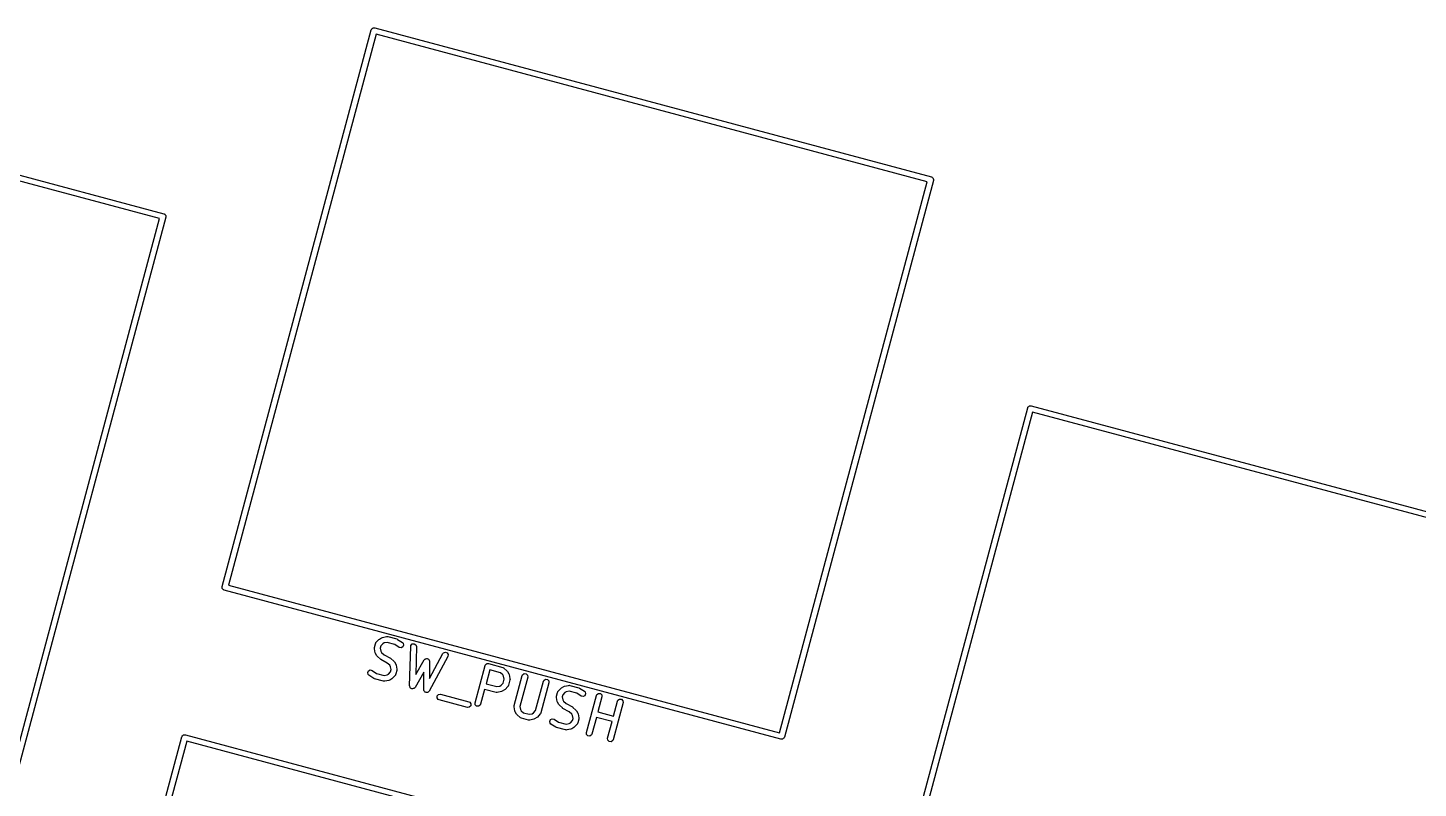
# Model space of a CAD drawing. Extents: x 43 to 269, y -130 to -26.
# Drawn here: x 89.2 to 125.4, y -45.38 to -25.59 of the extents above; entities that cross this region are included whole.
import ezdxf

# ---------------------------------------------------------------- set-up
doc = ezdxf.new("R2010")
doc.units = 0
doc.layers.add('BLACK', color=7, linetype='CONTINUOUS')

msp = doc.modelspace()

# ---------------------------------------------------------------- linework, layer by layer
at = {"layer": 'BLACK', "linetype": 'CONTINUOUS'}
for p, q in [((94.2632, -40.1331), (98.1455, -25.6442)), ((98.1455, -25.6442), (98.1497, -25.6352)), ((98.1497, -25.6352), (98.15, -25.6319)), ((98.15, -25.6319), (98.1524, -25.6295)), ((98.1524, -25.6295), (98.1565, -25.6206)), ((98.1565, -25.6206), (98.1725, -25.6094)), ((98.1725, -25.6094), (98.1863, -25.5956)), ((98.1863, -25.5956), (98.193, -25.595)), ((98.193, -25.595), (98.1986, -25.5911)), ((98.1986, -25.5911), (98.218, -25.5928)), ((98.218, -25.5928), (98.2374, -25.5911)), ((98.2374, -25.5911), (112.726, -29.4734)), ((98.271, -25.7554), (94.4275, -40.0994)), ((112.615, -29.5989), (98.271, -25.7554)), ((78.2587, -26.5489), (92.7476, -30.4312)), ((92.6364, -30.5567), (78.2924, -26.7132)), ((108.772, -43.9429), (112.615, -29.5989)), ((112.779, -29.5653), (108.897, -44.0542)), ((112.726, -29.4734), (112.735, -29.4776)), ((112.735, -29.4776), (112.739, -29.4779)), ((112.739, -29.4779), (112.741, -29.4802)), ((112.741, -29.4802), (112.75, -29.4844)), ((112.75, -29.4844), (112.761, -29.5004)), ((112.761, -29.5004), (112.775, -29.5142)), ((112.775, -29.5142), (112.775, -29.5209)), ((112.775, -29.5209), (112.779, -29.5265)), ((112.779, -29.5265), (112.778, -29.5459)), ((112.778, -29.5459), (112.779, -29.5653)), ((88.7929, -44.9007), (92.6364, -30.5567)), ((92.8007, -30.5231), (88.9184, -45.0119)), ((92.7476, -30.4312), (92.7566, -30.4354)), ((92.7566, -30.4354), (92.7599, -30.4357)), ((92.7599, -30.4357), (92.7623, -30.438)), ((92.7623, -30.438), (92.7712, -30.4422)), ((92.7712, -30.4422), (92.7824, -30.4582)), ((92.7824, -30.4582), (92.7962, -30.4719)), ((92.7962, -30.4719), (92.7968, -30.4787)), ((92.7968, -30.4787), (92.8007, -30.4842)), ((92.8007, -30.4842), (92.799, -30.5036)), ((92.799, -30.5036), (92.8007, -30.5231)), ((115.236, -35.4693), (115.238, -35.4669)), ((115.238, -35.4669), (115.243, -35.458)), ((115.243, -35.458), (115.259, -35.4468)), ((115.259, -35.4468), (115.272, -35.433)), ((115.272, -35.433), (115.279, -35.4324)), ((115.279, -35.4324), (115.285, -35.4285)), ((115.285, -35.4285), (115.304, -35.4302)), ((115.304, -35.4302), (115.323, -35.4285)), ((115.323, -35.4285), (129.812, -39.3108)), ((111.349, -49.9705), (115.232, -35.4816)), ((115.357, -35.5928), (111.514, -49.9368)), ((115.232, -35.4816), (115.236, -35.4726)), ((115.236, -35.4726), (115.236, -35.4693)), ((129.701, -39.4363), (115.357, -35.5928)), ((94.2649, -40.1525), (94.2632, -40.1331)), ((94.2632, -40.1719), (94.2649, -40.1525)), ((94.2671, -40.1774), (94.2632, -40.1719)), ((94.4275, -40.0994), (108.772, -43.9429)), ((94.2677, -40.1842), (94.2671, -40.1774)), ((94.2815, -40.1979), (94.2677, -40.1842)), ((94.2927, -40.2139), (94.2815, -40.1979)), ((94.3016, -40.2181), (94.2927, -40.2139)), ((94.304, -40.2204), (94.3016, -40.2181)), ((94.3073, -40.2207), (94.304, -40.2204)), ((94.3163, -40.2249), (94.3073, -40.2207)), ((108.805, -44.1072), (94.3163, -40.2249)), ((98.2513, -41.6241), (98.2623, -41.6005)), ((98.2623, -41.6005), (98.266, -41.598)), ((98.266, -41.598), (98.2676, -41.5938)), ((98.2676, -41.5938), (98.3383, -41.5141)), ((98.3383, -41.5141), (98.3558, -41.5002)), ((98.3558, -41.5002), (98.3569, -41.4989)), ((98.3569, -41.4989), (98.4152, -41.4653)), ((98.4152, -41.4653), (98.4363, -41.4576)), ((98.4363, -41.4576), (98.4377, -41.4567)), ((98.4377, -41.4567), (98.542, -41.4354)), ((98.4797, -41.6012), (98.4424, -41.6228)), ((98.5547, -41.5859), (98.4797, -41.6012)), ((98.542, -41.4354), (98.568, -41.4347)), ((98.7559, -41.6398), (98.5547, -41.5859)), ((98.568, -41.4347), (98.572, -41.4368)), ((98.572, -41.4368), (98.5765, -41.4364)), ((98.5765, -41.4364), (98.8064, -41.498)), ((98.8064, -41.498), (98.8268, -41.5075)), ((98.8268, -41.5075), (98.8283, -41.5079)), ((98.8283, -41.5079), (98.954, -41.5909)), ((98.954, -41.5909), (98.9729, -41.6088)), ((98.9729, -41.6088), (98.9876, -41.658)), ((99.2113, -41.6278), (99.2621, -41.6203)), ((99.2621, -41.6203), (99.3058, -41.6472)), ((98.2249, -41.7245), (98.2271, -41.7206)), ((98.2256, -41.7506), (98.2249, -41.7245)), ((98.247, -41.8549), (98.2256, -41.7506)), ((98.2267, -41.7161), (98.2513, -41.6241)), ((98.2271, -41.7206), (98.2267, -41.7161)), ((98.2478, -41.8563), (98.247, -41.8549)), ((98.2555, -41.8774), (98.2478, -41.8563)), ((98.2892, -41.9357), (98.2555, -41.8774)), ((98.2904, -41.9367), (98.2892, -41.9357)), ((98.3044, -41.9543), (98.2904, -41.9367)), ((98.384, -42.0249), (98.3044, -41.9543)), ((98.3916, -41.6801), (98.3761, -41.7379)), ((98.3761, -41.7379), (98.3915, -41.8129)), ((98.3915, -41.8129), (98.413, -41.8501)), ((98.4424, -41.6228), (98.3916, -41.6801)), ((98.413, -41.8501), (98.4774, -41.9073)), ((98.4774, -41.9073), (98.6419, -41.9986)), ((98.8714, -41.716), (98.7559, -41.6398)), ((98.9213, -41.728), (98.8714, -41.716)), ((98.9672, -41.705), (98.9213, -41.728)), ((98.9876, -41.658), (98.9672, -41.705)), ((99.1432, -42.7192), (99.172, -41.6916)), ((99.172, -41.6916), (99.1773, -41.6661)), ((99.1773, -41.6661), (99.2113, -41.6278)), ((99.322, -41.6958), (99.3015, -42.4263)), ((99.3058, -41.6472), (99.322, -41.6958)), ((100.141, -41.9512), (99.6521, -42.8555)), ((99.6615, -42.5227), (100.009, -41.8799)), ((100.009, -41.8799), (100.025, -41.8595)), ((100.025, -41.8595), (100.073, -41.8406)), ((100.073, -41.8406), (100.122, -41.8568)), ((100.122, -41.8568), (100.148, -41.9005)), ((100.148, -41.9005), (100.141, -41.9512)), ((98.0517, -42.375), (98.0721, -42.3279)), ((98.0721, -42.3279), (98.118, -42.305)), ((98.118, -42.305), (98.1679, -42.3169)), ((98.1679, -42.3169), (98.2834, -42.3932)), ((98.3873, -42.0263), (98.384, -42.0249)), ((98.3974, -42.0344), (98.3873, -42.0263)), ((98.5619, -42.1257), (98.3974, -42.0344)), ((98.6263, -42.1828), (98.5619, -42.1257)), ((98.6478, -42.2201), (98.6263, -42.1828)), ((98.6419, -41.9986), (98.6519, -42.0067)), ((98.6476, -42.3529), (98.6631, -42.2951)), ((98.6631, -42.2951), (98.6478, -42.2201)), ((98.6519, -42.0067), (98.6552, -42.008)), ((98.6552, -42.008), (98.7349, -42.0787)), ((98.7349, -42.0787), (98.7488, -42.0962)), ((98.7488, -42.0962), (98.7501, -42.0973)), ((98.7501, -42.0973), (98.7837, -42.1556)), ((98.7837, -42.1556), (98.7914, -42.1767)), ((98.8126, -42.3168), (98.7879, -42.4088)), ((98.7914, -42.1767), (98.7923, -42.1781)), ((98.7923, -42.1781), (98.8136, -42.2824)), ((98.8143, -42.3084), (98.8122, -42.3124)), ((98.8122, -42.3124), (98.8126, -42.3168)), ((98.8136, -42.2824), (98.8143, -42.3084)), ((99.3015, -42.4263), (99.522, -42.0432)), ((99.522, -42.0432), (99.5387, -42.0232)), ((99.5387, -42.0232), (99.5452, -42.0209)), ((99.5452, -42.0209), (99.5496, -42.0156)), ((99.5496, -42.0156), (99.5687, -42.0123)), ((99.5687, -42.0123), (99.5869, -42.0056)), ((99.5869, -42.0056), (99.5934, -42.008)), ((99.5934, -42.008), (99.6001, -42.0068)), ((99.6001, -42.0068), (99.6169, -42.0165)), ((99.6169, -42.0165), (99.6351, -42.0231)), ((99.6351, -42.0231), (99.6386, -42.0291)), ((99.6386, -42.0291), (99.6445, -42.0325)), ((99.6445, -42.0325), (99.6511, -42.0507)), ((99.6511, -42.0507), (99.6609, -42.0675)), ((99.6609, -42.0675), (99.6597, -42.0743)), ((99.6597, -42.0743), (99.662, -42.0807)), ((99.662, -42.0807), (99.6615, -42.5227)), ((100.848, -43.1579), (101.106, -42.192)), ((101.106, -42.192), (101.111, -42.183)), ((101.111, -42.1797), (101.113, -42.1773)), ((101.111, -42.183), (101.111, -42.1797)), ((101.113, -42.1773), (101.117, -42.1684)), ((101.117, -42.1684), (101.133, -42.1572)), ((101.133, -42.1572), (101.147, -42.1434)), ((101.232, -42.3032), (101.135, -42.6643)), ((101.147, -42.1434), (101.154, -42.1428)), ((101.154, -42.1428), (101.159, -42.1389)), ((101.159, -42.1389), (101.179, -42.1406)), ((101.179, -42.1406), (101.198, -42.1389)), ((101.198, -42.1389), (101.566, -42.2375)), ((101.51, -42.3778), (101.232, -42.3032)), ((101.566, -42.2375), (101.59, -42.2485)), ((101.59, -42.2485), (101.592, -42.2522)), ((101.592, -42.2522), (101.597, -42.2539)), ((101.597, -42.2539), (101.676, -42.3245)), ((101.676, -42.3245), (101.69, -42.3421)), ((101.69, -42.3421), (101.691, -42.3431)), ((101.691, -42.3431), (101.725, -42.4014)), ((98.0663, -42.4242), (98.0517, -42.375)), ((98.0852, -42.4421), (98.0663, -42.4242)), ((98.2109, -42.5251), (98.0852, -42.4421)), ((98.2125, -42.5254), (98.2109, -42.5251)), ((98.2328, -42.5349), (98.2125, -42.5254)), ((98.4628, -42.5965), (98.2328, -42.5349)), ((98.2834, -42.3932), (98.4845, -42.4471)), ((98.4673, -42.5961), (98.4628, -42.5965)), ((98.4712, -42.5983), (98.4673, -42.5961)), ((98.4972, -42.5976), (98.4712, -42.5983)), ((98.4845, -42.4471), (98.5596, -42.4317)), ((98.6016, -42.5762), (98.4972, -42.5976)), ((98.5596, -42.4317), (98.5968, -42.4102)), ((98.5968, -42.4102), (98.6476, -42.3529)), ((98.603, -42.5754), (98.6016, -42.5762)), ((98.624, -42.5677), (98.603, -42.5754)), ((98.6823, -42.534), (98.624, -42.5677)), ((98.6834, -42.5328), (98.6823, -42.534)), ((98.701, -42.5188), (98.6834, -42.5328)), ((98.7716, -42.4392), (98.701, -42.5188)), ((98.7733, -42.435), (98.7716, -42.4392)), ((98.7769, -42.4324), (98.7733, -42.435)), ((98.7879, -42.4088), (98.7769, -42.4324)), ((99.5117, -42.3618), (99.2831, -42.7587)), ((99.5111, -42.8198), (99.5117, -42.3618)), ((101.135, -42.6643), (101.414, -42.7389)), ((101.489, -42.7235), (101.526, -42.702)), ((101.568, -42.4287), (101.51, -42.3778)), ((101.526, -42.702), (101.577, -42.6447)), ((101.589, -42.4659), (101.568, -42.4287)), ((101.577, -42.6447), (101.604, -42.5409)), ((101.604, -42.5409), (101.589, -42.4659)), ((101.717, -42.7007), (101.706, -42.7243)), ((101.754, -42.5627), (101.717, -42.7007)), ((101.725, -42.4014), (101.733, -42.4225)), ((101.733, -42.4225), (101.734, -42.4239)), ((101.734, -42.4239), (101.755, -42.5282)), ((101.756, -42.5543), (101.754, -42.5582)), ((101.754, -42.5582), (101.754, -42.5627)), ((101.755, -42.5282), (101.756, -42.5543)), ((101.863, -43.2327), (102.072, -42.4508)), ((102.217, -42.4896), (102.012, -43.2544)), ((102.072, -42.4508), (102.083, -42.4272)), ((102.083, -42.4272), (102.125, -42.3977)), ((102.125, -42.3977), (102.176, -42.4022)), ((102.176, -42.4022), (102.213, -42.4385)), ((102.213, -42.4385), (102.217, -42.4896)), ((102.419, -43.3635), (102.624, -42.5987)), ((102.769, -42.6375), (102.56, -43.4194)), ((102.624, -42.5987), (102.635, -42.5751)), ((102.635, -42.5751), (102.677, -42.5456)), ((102.677, -42.5456), (102.728, -42.5501)), ((102.728, -42.5501), (102.765, -42.5864)), ((102.765, -42.5864), (102.769, -42.6375)), ((103.175, -42.7262), (103.28, -42.7048)), ((103.28, -42.7048), (103.306, -42.7041)), ((103.306, -42.7041), (103.31, -42.7063)), ((103.31, -42.7063), (103.314, -42.7059)), ((103.314, -42.7059), (103.544, -42.7675)), ((99.1457, -42.7266), (99.1432, -42.7192)), ((99.1443, -42.7344), (99.1457, -42.7266)), ((99.1535, -42.7504), (99.1443, -42.7344)), ((99.1594, -42.7679), (99.1535, -42.7504)), ((99.1661, -42.772), (99.1594, -42.7679)), ((99.17, -42.7788), (99.1661, -42.772)), ((99.1873, -42.7851), (99.17, -42.7788)), ((99.2031, -42.7948), (99.1873, -42.7851)), ((99.2108, -42.7936), (99.2031, -42.7948)), ((99.2182, -42.7963), (99.2108, -42.7936)), ((99.2356, -42.79), (99.2182, -42.7963)), ((99.2538, -42.7873), (99.2356, -42.79)), ((99.259, -42.7814), (99.2538, -42.7873)), ((99.2664, -42.7787), (99.259, -42.7814)), ((99.2831, -42.7587), (99.2664, -42.7787)), ((99.5138, -42.8272), (99.5111, -42.8198)), ((99.5127, -42.835), (99.5138, -42.8272)), ((99.5223, -42.8507), (99.5127, -42.835)), ((99.5286, -42.868), (99.5223, -42.8507)), ((99.5354, -42.872), (99.5286, -42.868)), ((99.5395, -42.8787), (99.5354, -42.872)), ((99.557, -42.8845), (99.5395, -42.8787)), ((99.573, -42.8937), (99.557, -42.8845)), ((99.5808, -42.8924), (99.573, -42.8937)), ((99.5882, -42.8949), (99.5808, -42.8924)), ((99.6054, -42.8881), (99.5882, -42.8949)), ((99.6235, -42.8849), (99.6054, -42.8881)), ((99.6286, -42.8789), (99.6235, -42.8849)), ((99.6359, -42.876), (99.6286, -42.8789)), ((99.6521, -42.8555), (99.6359, -42.876)), ((99.857, -43.0299), (99.8615, -42.9788)), ((99.8864, -43.0719), (99.857, -43.0299)), ((99.8615, -42.9788), (99.8978, -42.9425)), ((99.8978, -42.9425), (99.9489, -42.938)), ((99.9489, -42.938), (100.685, -43.1352)), ((101.096, -42.8092), (100.992, -43.1967)), ((101.392, -42.8884), (101.096, -42.8092)), ((101.396, -42.888), (101.392, -42.8884)), ((101.4, -42.8901), (101.396, -42.888)), ((101.426, -42.8894), (101.4, -42.8901)), ((101.414, -42.7389), (101.489, -42.7235)), ((101.531, -42.8681), (101.426, -42.8894)), ((101.532, -42.8672), (101.531, -42.8681)), ((101.553, -42.8595), (101.532, -42.8672)), ((101.611, -42.8259), (101.553, -42.8595)), ((101.612, -42.8246), (101.611, -42.8259)), ((101.63, -42.8107), (101.612, -42.8246)), ((101.701, -42.731), (101.63, -42.8107)), ((101.702, -42.7268), (101.701, -42.731)), ((101.706, -42.7243), (101.702, -42.7268)), ((102.963, -42.994), (102.965, -42.99)), ((102.963, -43.02), (102.963, -42.994)), ((102.985, -43.1243), (102.963, -43.02)), ((102.964, -42.9856), (102.989, -42.8936)), ((102.965, -42.99), (102.964, -42.9856)), ((102.989, -42.8936), (103, -42.87)), ((103, -42.87), (103.004, -42.8674)), ((103.004, -42.8674), (103.005, -42.8632)), ((103.005, -42.8632), (103.076, -42.7836)), ((103.076, -42.7836), (103.093, -42.7696)), ((103.093, -42.7696), (103.095, -42.7684)), ((103.095, -42.7684), (103.153, -42.7347)), ((103.129, -42.9495), (103.114, -43.0073)), ((103.114, -43.0073), (103.129, -43.0823)), ((103.18, -42.8922), (103.129, -42.9495)), ((103.153, -42.7347), (103.174, -42.727)), ((103.174, -42.727), (103.175, -42.7262)), ((103.217, -42.8707), (103.18, -42.8922)), ((103.292, -42.8553), (103.217, -42.8707)), ((103.493, -42.9092), (103.292, -42.8553)), ((103.609, -42.9855), (103.493, -42.9092)), ((103.544, -42.7675), (103.564, -42.777)), ((103.564, -42.777), (103.566, -42.7773)), ((103.566, -42.7773), (103.692, -42.8603)), ((103.659, -42.9974), (103.609, -42.9855)), ((103.705, -42.9745), (103.659, -42.9974)), ((103.692, -42.8603), (103.711, -42.8782)), ((103.725, -42.9274), (103.705, -42.9745)), ((103.711, -42.8782), (103.725, -42.9274)), ((103.745, -43.9343), (104.004, -42.9684)), ((104.004, -42.9684), (104.015, -42.9448)), ((104.015, -42.9448), (104.057, -42.9154)), ((104.149, -43.0072), (104.045, -43.3948)), ((104.057, -42.9154), (104.108, -42.9199)), ((104.108, -42.9199), (104.145, -42.9561)), ((104.145, -42.9561), (104.149, -43.0072)), ((104.567, -43.0927), (104.609, -43.0633)), ((104.609, -43.0633), (104.66, -43.0678)), ((104.66, -43.0678), (104.697, -43.104)), ((99.91, -43.0829), (99.8864, -43.0719)), ((100.646, -43.2801), (99.91, -43.0829)), ((100.697, -43.2756), (100.646, -43.2801)), ((100.685, -43.1352), (100.708, -43.1462)), ((100.733, -43.2394), (100.697, -43.2756)), ((100.708, -43.1462), (100.738, -43.1883)), ((100.738, -43.1883), (100.733, -43.2394)), ((100.852, -43.209), (100.848, -43.1579)), ((100.888, -43.2453), (100.852, -43.209)), ((100.939, -43.2497), (100.888, -43.2453)), ((100.981, -43.2203), (100.939, -43.2497)), ((100.992, -43.1967), (100.981, -43.2203)), ((101.861, -43.2411), (101.863, -43.2372)), ((101.862, -43.2672), (101.861, -43.2411)), ((101.883, -43.3715), (101.862, -43.2672)), ((101.863, -43.2372), (101.863, -43.2327)), ((101.884, -43.3729), (101.883, -43.3715)), ((101.892, -43.394), (101.884, -43.3729)), ((101.925, -43.4523), (101.892, -43.394)), ((102.012, -43.2544), (102.028, -43.3295)), ((102.028, -43.3295), (102.049, -43.3667)), ((102.049, -43.3667), (102.106, -43.4176)), ((102.106, -43.4176), (102.256, -43.4577)), ((102.331, -43.4423), (102.369, -43.4208)), ((102.369, -43.4208), (102.419, -43.3635)), ((102.56, -43.4194), (102.549, -43.443)), ((102.985, -43.1257), (102.985, -43.1243)), ((102.993, -43.1468), (102.985, -43.1257)), ((103.027, -43.2051), (102.993, -43.1468)), ((103.028, -43.2062), (103.027, -43.2051)), ((103.042, -43.2237), (103.028, -43.2062)), ((103.122, -43.2944), (103.042, -43.2237)), ((103.125, -43.2957), (103.122, -43.2944)), ((103.135, -43.3039), (103.125, -43.2957)), ((103.129, -43.0823), (103.151, -43.1196)), ((103.299, -43.3951), (103.135, -43.3039)), ((103.151, -43.1196), (103.215, -43.1767)), ((103.215, -43.1767), (103.379, -43.268)), ((103.364, -43.4523), (103.299, -43.3951)), ((103.379, -43.268), (103.39, -43.2762)), ((103.39, -43.2762), (103.393, -43.2775)), ((103.393, -43.2775), (103.473, -43.3481)), ((103.473, -43.3481), (103.486, -43.3657)), ((103.486, -43.3657), (103.488, -43.3667)), ((103.488, -43.3667), (103.521, -43.425)), ((103.521, -43.425), (103.529, -43.4461)), ((104.045, -43.3948), (104.452, -43.5038)), ((104.701, -43.1551), (104.442, -44.1211)), ((104.452, -43.5038), (104.556, -43.1163)), ((104.556, -43.1163), (104.567, -43.0927)), ((104.697, -43.104), (104.701, -43.1551)), ((101.927, -43.4533), (101.925, -43.4523)), ((101.941, -43.4709), (101.927, -43.4533)), ((102.02, -43.5415), (101.941, -43.4709)), ((102.024, -43.5432), (102.02, -43.5415)), ((102.027, -43.5469), (102.024, -43.5432)), ((102.051, -43.5579), (102.027, -43.5469)), ((102.235, -43.6072), (102.051, -43.5579)), ((102.239, -43.6068), (102.235, -43.6072)), ((102.243, -43.6089), (102.239, -43.6068)), ((102.269, -43.6082), (102.243, -43.6089)), ((102.256, -43.4577), (102.331, -43.4423)), ((102.373, -43.5868), (102.269, -43.6082)), ((102.375, -43.586), (102.373, -43.5868)), ((102.396, -43.5783), (102.375, -43.586)), ((102.454, -43.5447), (102.396, -43.5783)), ((102.455, -43.5434), (102.454, -43.5447)), ((102.473, -43.5295), (102.455, -43.5434)), ((102.543, -43.4498), (102.473, -43.5295)), ((102.545, -43.4456), (102.543, -43.4498)), ((102.549, -43.443), (102.545, -43.4456)), ((102.789, -43.6444), (102.81, -43.5974)), ((102.804, -43.6936), (102.789, -43.6444)), ((102.823, -43.7115), (102.804, -43.6936)), ((102.81, -43.5974), (102.856, -43.5744)), ((102.949, -43.7945), (102.823, -43.7115)), ((102.856, -43.5744), (102.906, -43.5864)), ((102.906, -43.5864), (103.021, -43.6626)), ((103.021, -43.6626), (103.222, -43.7165)), ((103.222, -43.7165), (103.297, -43.7012)), ((103.297, -43.7012), (103.334, -43.6796)), ((103.334, -43.6796), (103.385, -43.6223)), ((103.385, -43.4895), (103.364, -43.4523)), ((103.401, -43.5645), (103.385, -43.4895)), ((103.385, -43.6223), (103.401, -43.5645)), ((103.439, -43.7883), (103.421, -43.8022)), ((103.509, -43.7086), (103.439, -43.7883)), ((103.511, -43.7044), (103.509, -43.7086)), ((103.515, -43.7019), (103.511, -43.7044)), ((103.526, -43.6783), (103.515, -43.7019)), ((103.55, -43.5863), (103.526, -43.6783)), ((103.529, -43.4461), (103.53, -43.4475)), ((103.53, -43.4475), (103.551, -43.5518)), ((103.552, -43.5779), (103.55, -43.5818)), ((103.55, -43.5818), (103.55, -43.5863)), ((103.551, -43.5518), (103.552, -43.5779)), ((104.006, -43.5397), (103.89, -43.9732)), ((104.413, -43.6487), (104.006, -43.5397)), ((104.297, -44.0822), (104.413, -43.6487)), ((89.3327, -58.5339), (93.215, -44.0451)), ((93.215, -44.0451), (93.2192, -44.0361)), ((93.2192, -44.0361), (93.2195, -44.0328)), ((93.2195, -44.0328), (93.2219, -44.0304)), ((93.2219, -44.0304), (93.226, -44.0214)), ((93.226, -44.0214), (93.242, -44.0103)), ((93.242, -44.0103), (93.2558, -43.9965)), ((93.2558, -43.9965), (93.2625, -43.9959)), ((93.2625, -43.9959), (93.2681, -43.992)), ((93.2681, -43.992), (93.2875, -43.9937)), ((93.2875, -43.9937), (93.3069, -43.992)), ((93.3069, -43.992), (107.796, -47.8743)), ((102.95, -43.7949), (102.949, -43.7945)), ((102.97, -43.8044), (102.95, -43.7949)), ((103.2, -43.866), (102.97, -43.8044)), ((103.205, -43.8656), (103.2, -43.866)), ((103.209, -43.8677), (103.205, -43.8656)), ((103.235, -43.867), (103.209, -43.8677)), ((103.339, -43.8457), (103.235, -43.867)), ((103.341, -43.8448), (103.339, -43.8457)), ((103.362, -43.8371), (103.341, -43.8448)), ((103.42, -43.8035), (103.362, -43.8371)), ((103.421, -43.8022), (103.42, -43.8035)), ((103.75, -43.9855), (103.745, -43.9343)), ((103.786, -44.0217), (103.75, -43.9855)), ((103.837, -44.0262), (103.786, -44.0217)), ((103.879, -43.9968), (103.837, -44.0262)), ((103.89, -43.9732), (103.879, -43.9968)), ((104.302, -44.1334), (104.297, -44.0822)), ((104.338, -44.1696), (104.302, -44.1334)), ((104.431, -44.1447), (104.389, -44.1741)), ((104.442, -44.1211), (104.431, -44.1447)), ((108.825, -44.1055), (108.805, -44.1072)), ((108.844, -44.1072), (108.825, -44.1055)), ((108.85, -44.1033), (108.844, -44.1072)), ((108.856, -44.1027), (108.85, -44.1033)), ((108.87, -44.0889), (108.856, -44.1027)), ((108.886, -44.0778), (108.87, -44.0889)), ((108.89, -44.0688), (108.886, -44.0778)), ((108.893, -44.0664), (108.89, -44.0688)), ((108.897, -44.0542), (108.893, -44.0631)), ((108.893, -44.0631), (108.893, -44.0664)), ((93.3405, -44.1563), (89.497, -58.5003)), ((107.685, -47.9998), (93.3405, -44.1563)), ((104.389, -44.1741), (104.338, -44.1696))]:
    msp.add_line(p, q, dxfattribs=at)

doc.saveas('drawing.dxf')
